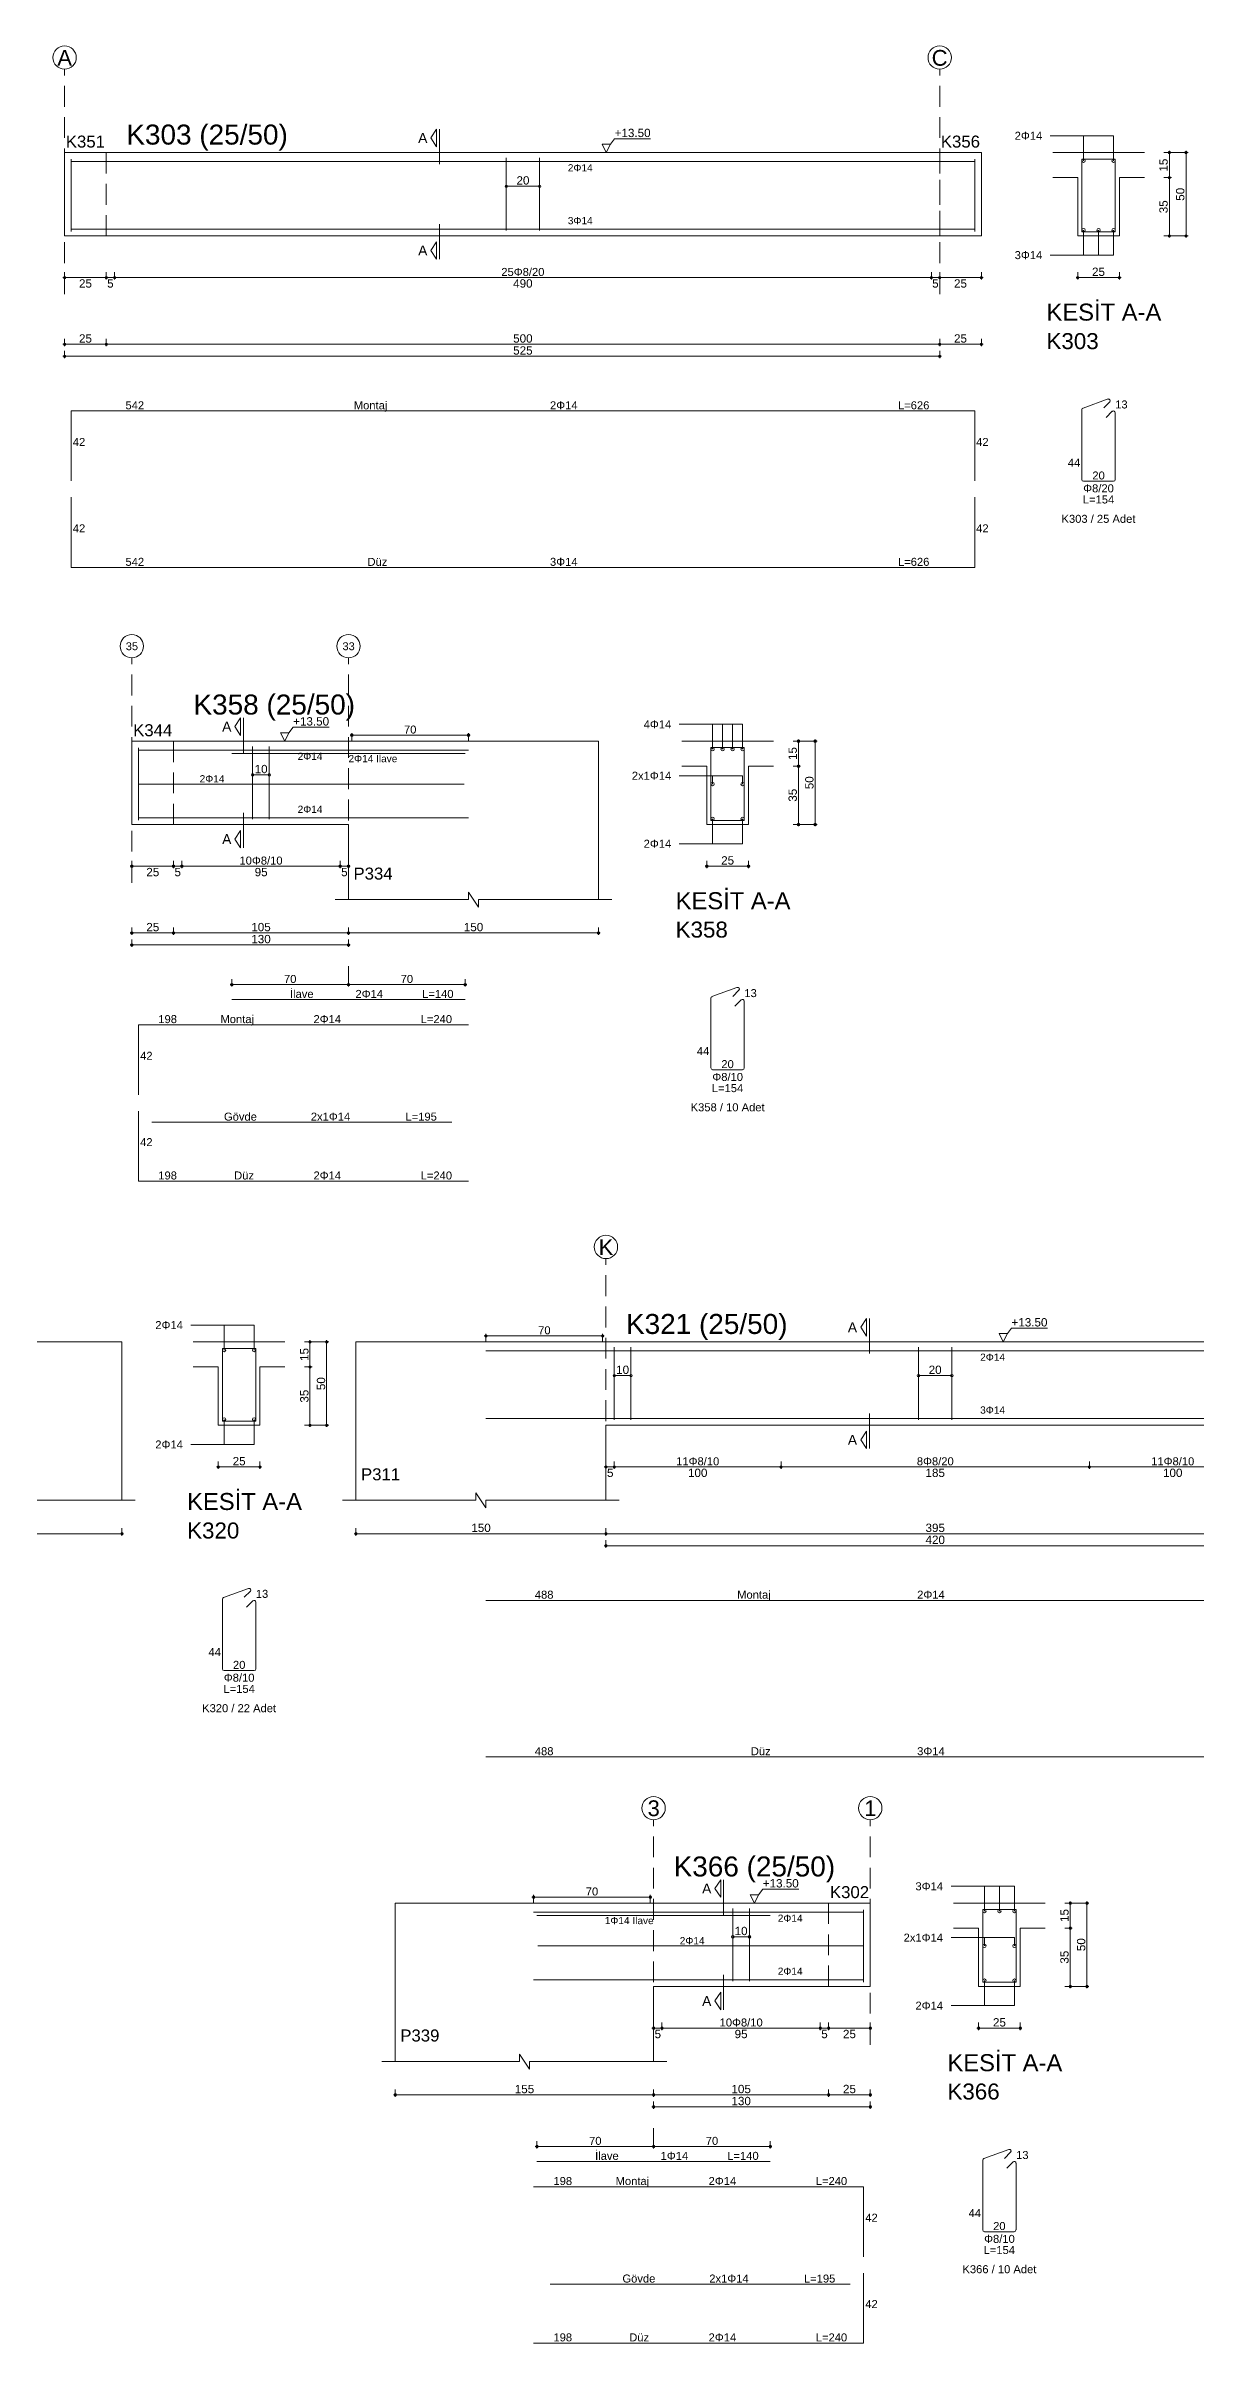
# Model space of a CAD drawing. Header units: millimetres. Extents: x 23801 to 80069, y 9628 to 14137.
# Drawn here: x 69839 to 70873, y 12024 to 14091 of the extents above; entities that cross this region are included whole.
import ezdxf

# ---------------------------------------------------------------- set-up
doc = ezdxf.new("R2010")
doc.units = ezdxf.units.MM
doc.linetypes.add('DASHDOT2', pattern=[12.7, 6.35, -3.175, 0, -3.175])
doc.linetypes.add('DASHED4', pattern=[18.75, 12.5, -6.25])
doc.layers.add('aks', color=251, linetype='DASHDOT2', lineweight=35)
for name, color, linetype in [('Donatı Topl. Uzun. Yazısı', 7, 'Continuous'), ('Donatı Uz. Yazısı', 7, 'Continuous'), ('Donatı Yazısı', 7, 'Continuous'), ('Donatı Çizgisi', 7, 'Continuous'), ('Kiriş', 7, 'Continuous'), ('Standart', 7, 'Continuous'), ('Ölçülendirme', 7, 'Continuous')]:
    doc.layers.add(name, color=color, linetype=linetype)
doc.styles.add('arial_1_18', font='arial.ttf', dxfattribs={"height": 0.2})

# ---------------------------------------------------------------- blocks, each defined once
blk = doc.blocks.new('IDE213Entity7528')
at = {"layer": 'aks', "color": 30, "linetype": 'DASHED4', "lineweight": 5}
for points in [[(1095.5, 2001.7), (1095.5, 2136.7)], [(1620.5, 2001.7), (1620.5, 2136.7)]]:
    blk.add_lwpolyline(points, dxfattribs=at)
at = {"layer": 'aks', "color": 1, "linetype": 'Continuous', "lineweight": 5}
for centre in [(1095.5, 2143.7), (1620.5, 2143.7)]:
    blk.add_circle(centre, 7, dxfattribs=at)
at = {"layer": 'Donatı Çizgisi', "color": 5, "linetype": 'Continuous', "lineweight": 5}
for points in [[(1099.5, 2039.3), (1099.5, 2082.7)], [(1099.5, 2081.3), (1641.5, 2081.3)], [(1360.5, 2039.9), (1360.5, 2083.5)], [(1380.5, 2039.9), (1380.5, 2083.5)], [(1641.5, 2039.3), (1641.5, 2082.7)], [(1705.8, 2039.2), (1705.8, 2082.8)], [(1705.8, 2082.8), (1725.8, 2082.8)], [(1725.8, 2039.2), (1725.8, 2082.8)], [(1099.5, 2040.7), (1641.5, 2040.7)], [(1705.8, 2039.2), (1725.8, 2039.2)], [(1099.5, 1889.7), (1099.5, 1931.7)], [(1099.5, 1931.7), (1641.5, 1931.7)], [(1641.5, 1889.7), (1641.5, 1931.7)], [(1705.8, 1890.6), (1705.8, 1932.5)], [(1706.5, 1933.4), (1721.5, 1938.9)], [(1718.9, 1933.6), (1722.5, 1937.2)], [(1720.3, 1927.7), (1724, 1931.5)], [(1725.8, 1890.6), (1725.8, 1930.7)], [(1706.8, 1889.6), (1724.8, 1889.6)], [(1099.5, 1837.9), (1099.5, 1879.9)], [(1641.5, 1837.9), (1641.5, 1879.9)], [(1099.5, 1837.9), (1641.5, 1837.9)]]:
    blk.add_lwpolyline(points, dxfattribs=at)
for centre in [(1706.8, 2081.8), (1724.8, 2081.8), (1706.8, 2040.2), (1715.8, 2040.2), (1724.8, 2040.2)]:
    blk.add_circle(centre, 1, dxfattribs=at)
for centre, start, end in [((1706.8, 1932.5), 110, 180), ((1721.8, 1937.9), 315, 110), ((1724.8, 1930.7), 0, 135), ((1706.8, 1890.6), 180, 270), ((1724.8, 1890.6), 270, 0)]:
    blk.add_arc(centre, 1.02, start, end, dxfattribs=at)
at = {"layer": 'Kiriş', "color": 1, "linetype": 'DASHED4', "lineweight": 5}
for points in [[(1095.5, 2036.7), (1095.5, 2086.7)], [(1120.5, 2036.7), (1120.5, 2086.7)], [(1620.5, 2036.7), (1620.5, 2086.7)], [(1645.5, 2036.7), (1645.5, 2086.7)]]:
    blk.add_lwpolyline(points, dxfattribs=at)
at = {"layer": 'Kiriş', "color": 1, "linetype": 'Continuous', "lineweight": 5}
for points in [[(1095.5, 2086.7), (1645.5, 2086.7)], [(1095.5, 2036.7), (1095.5, 2086.7)], [(1645.5, 2036.7), (1645.5, 2086.7)], [(1688.3, 2086.7), (1743.3, 2086.7)], [(1688.3, 2071.7), (1703.3, 2071.7)], [(1703.3, 2036.7), (1703.3, 2071.7)], [(1728.3, 2071.7), (1743.3, 2071.7)], [(1728.3, 2036.7), (1728.3, 2071.7)], [(1095.5, 2036.7), (1645.5, 2036.7)], [(1703.3, 2036.7), (1728.3, 2036.7)]]:
    blk.add_lwpolyline(points, dxfattribs=at)
at = {"layer": 'Ölçülendirme', "color": 1, "linetype": 'Continuous', "lineweight": 5}
for points in [[(1315.2, 2095.5), (1318.7, 2100.7)], [(1318.7, 2090.2), (1315.2, 2095.5)], [(1318.7, 2090.2), (1318.7, 2100.7)], [(1320.5, 2079.7), (1320.5, 2100.7)], [(1423, 2091.7), (1425.5, 2095)], [(1425.5, 2095), (1447, 2095)], [(1686.8, 2096.8), (1724.8, 2096.8)], [(1706.8, 2081.8), (1706.8, 2096.8)], [(1724.8, 2081.8), (1724.8, 2096.8)], [(1420.5, 2086.7), (1418, 2091.7)], [(1418, 2091.7), (1423, 2091.7)], [(1423, 2091.7), (1420.5, 2086.7)], [(1420.5, 2086.7), (1420.5, 2086.7)], [(1755, 2086.7), (1769.5, 2086.7)], [(1758.3, 2035.7), (1758.3, 2087.7)], [(1768.3, 2035.7), (1768.3, 2087.7)], [(1755, 2071.7), (1759.5, 2071.7)], [(1360.5, 2066.5), (1380.5, 2066.5)], [(1320.5, 2022.7), (1320.5, 2043.7)], [(1706.8, 2025.2), (1706.8, 2040.2)], [(1715.8, 2025.2), (1715.8, 2040.2)], [(1724.8, 2025.2), (1724.8, 2040.2)], [(1315.2, 2028), (1318.7, 2033.2)], [(1318.7, 2022.7), (1315.2, 2028)], [(1318.7, 2022.7), (1318.7, 2033.2)], [(1755, 2036.7), (1769.5, 2036.7)], [(1095.5, 2010.5), (1095.5, 2015)], [(1120.5, 2010.5), (1120.5, 2015)], [(1125.5, 2010.5), (1125.5, 2015)], [(1615.5, 2010.5), (1615.5, 2015)], [(1620.5, 2010.5), (1620.5, 2015)], [(1645.5, 2010.5), (1645.5, 2015)], [(1686.8, 2025.2), (1724.8, 2025.2)], [(1703.3, 2010.5), (1703.3, 2015)], [(1728.3, 2010.5), (1728.3, 2015)], [(1094.5, 2011.7), (1646.5, 2011.7)], [(1702.3, 2011.7), (1729.3, 2011.7)], [(1094.5, 1971.7), (1646.5, 1971.7)], [(1095.5, 1970.5), (1095.5, 1975)], [(1120.5, 1970.5), (1120.5, 1975)], [(1620.5, 1970.5), (1620.5, 1975)], [(1645.5, 1970.5), (1645.5, 1975)], [(1094.5, 1964.5), (1621.5, 1964.5)], [(1095.5, 1963.3), (1095.5, 1967.8)], [(1620.5, 1963.3), (1620.5, 1967.8)]]:
    blk.add_lwpolyline(points, dxfattribs=at)
for centre in [(1758.3, 2086.7), (1768.3, 2086.7), (1360.5, 2066.5), (1380.5, 2066.5), (1758.3, 2071.7), (1758.3, 2036.7), (1768.3, 2036.7), (1095.5, 2011.7), (1120.5, 2011.7), (1120.5, 2011.7), (1125.5, 2011.7), (1125.5, 2011.7), (1615.5, 2011.7), (1615.5, 2011.7), (1620.5, 2011.7), (1620.5, 2011.7), (1645.5, 2011.7), (1703.3, 2011.7), (1728.3, 2011.7), (1095.5, 1971.7), (1120.5, 1971.7), (1120.5, 1971.7), (1620.5, 1971.7), (1620.5, 1971.7), (1645.5, 1971.7), (1095.5, 1964.5), (1620.5, 1964.5)]:
    blk.add_circle(centre, 0.75, dxfattribs=at)
at = {"layer": 'aks', "color": 1, "linetype": 'Continuous', "lineweight": 5, "style": 'arial_1_18'}
for s, p in [('A', (1091.1, 2138.8)), ('C', (1615.7, 2138.8))]:
    blk.add_text(s, height=9.45, dxfattribs=at).set_placement(p)
at = {"layer": 'Donatı Topl. Uzun. Yazısı', "color": 1, "linetype": 'Continuous', "lineweight": 5, "style": 'arial_1_18'}
for s, p in [('L=626', (1595.5, 1932.7)), ('L=154', (1706.4, 1876.2)), ('L=626', (1595.5, 1838.8))]:
    blk.add_text(s, height=4.8, dxfattribs=at).set_placement(p)
at = {"layer": 'Donatı Uz. Yazısı', "color": 1, "linetype": 'Continuous', "lineweight": 5, "style": 'arial_1_18'}
for s, p in [('542', (1132, 1932.7)), ('13', (1725.8, 1933.2)), ('42', (1100.4, 1910.7)), ('42', (1642.4, 1910.7)), ('44', (1697.4, 1898.3)), ('20', (1712.1, 1890.6)), ('42', (1100.4, 1858.9)), ('42', (1642.4, 1858.9)), ('542', (1132, 1838.8))]:
    blk.add_text(s, height=4.8, dxfattribs=at).set_placement(p)
at = {"layer": 'Donatı Yazısı', "color": 5, "linetype": 'Continuous', "lineweight": 5, "style": 'arial_1_18'}
for s, p in [('2Φ14', (1665.5, 2094.4)), ('3Φ14', (1665.5, 2022.8)), ('2Φ14', (1386.7, 1932.7)), ('Φ8/20', (1706.6, 1882.9)), ('K303 / 25 Adet', (1693.6, 1864.6)), ('3Φ14', (1386.7, 1838.8))]:
    blk.add_text(s, height=4.8, dxfattribs=at).set_placement(p)
for s, p in [('2Φ14', (1397.4, 2075.4)), ('3Φ14', (1397.4, 2043.7))]:
    blk.add_text(s, height=4.32, rotation=360, dxfattribs=at).set_placement(p)
at = {"layer": 'Donatı Yazısı', "color": 1, "linetype": 'Continuous', "lineweight": 5, "style": 'arial_1_18'}
for s, p in [('Montaj', (1269, 1932.7)), ('Düz', (1277.2, 1838.8))]:
    blk.add_text(s, height=4.8, dxfattribs=at).set_placement(p)
at = {"layer": 'Kiriş', "color": 1, "linetype": 'Continuous', "lineweight": 5, "style": 'arial_1_18'}
for s, height, p in [('K351', 7.2, (1096.2, 2089.7)), ('K303 (25/50)', 12, (1132.5, 2091.5)), ('K356', 7.2, (1621.2, 2089.7)), ('KESİT A-A', 10.2, (1684.6, 1985.9)), ('K303', 9.6, (1684.6, 1968.8))]:
    blk.add_text(s, height=height, dxfattribs=at).set_placement(p)
at = {"layer": 'Ölçülendirme', "color": 1, "linetype": 'Continuous', "lineweight": 5, "style": 'arial_1_18'}
for s, height, p in [('A', 5.95, (1307.6, 2092.5)), ('+13.50', 5, (1425.5, 2096)), ('A', 5.95, (1307.6, 2025)), ('25', 5, (1711.9, 2012.7)), ('25', 5, (1104.1, 2005.7)), ('5', 5, (1121, 2005.7)), ('490', 5, (1364.6, 2005.7)), ('5', 5, (1616, 2005.7)), ('25', 5, (1629.1, 2005.7)), ('25', 5, (1104.1, 1972.7)), ('500', 5, (1364.6, 1972.7)), ('525', 5, (1364.6, 1965.5)), ('25', 5, (1629.1, 1972.7))]:
    blk.add_text(s, height=height, dxfattribs=at).set_placement(p)
for s, rotation, p in [('15', 90, (1757.3, 2075.3)), ('20', 360, (1366.6, 2067.5)), ('35', 90, (1757.3, 2050.3)), ('50', 90, (1767.3, 2057.8))]:
    blk.add_text(s, height=5, rotation=rotation, dxfattribs=at).set_placement(p)
at = {"layer": 'Ölçülendirme', "color": 5, "linetype": 'Continuous', "lineweight": 5, "style": 'arial_1_18'}
blk.add_text('25Φ8/20', height=4.8, dxfattribs=at).set_placement((1357.5, 2012.7))
blk = doc.blocks.new('IDE213Entity7536')
at = {"layer": 'aks', "color": 30, "linetype": 'DASHED4', "lineweight": 5}
blk.add_lwpolyline([(8556.1, 2001.7), (8556.1, 2136.7)], dxfattribs=at)
at = {"layer": 'aks', "color": 1, "linetype": 'Continuous', "lineweight": 5}
blk.add_circle((8556.1, 2143.7), 7, dxfattribs=at)
at = {"layer": 'Donatı Çizgisi', "color": 5, "linetype": 'Continuous', "lineweight": 5}
for points in [[(8560.1, 2039.3), (8560.1, 2082.7)], [(8560.1, 2081.3), (8878.1, 2081.3)], [(8688.6, 2039.9), (8688.6, 2083.5)], [(8698.6, 2039.9), (8698.6, 2083.5)], [(9016.4, 2039.2), (9016.4, 2082.8)], [(9016.4, 2082.8), (9036.4, 2082.8)], [(9036.4, 2039.2), (9036.4, 2082.8)], [(8560.1, 2040.7), (8878.1, 2040.7)], [(9016.4, 2039.2), (9036.4, 2039.2)], [(8560.1, 1889.7), (8560.1, 1931.7)], [(8560.1, 1931.7), (8878.1, 1931.7)], [(9016.4, 1890.6), (9016.4, 1932.5)], [(9017.1, 1933.4), (9032.1, 1938.9)], [(9029.5, 1933.6), (9033.2, 1937.2)], [(9030.9, 1927.7), (9034.7, 1931.5)], [(9036.4, 1890.6), (9036.4, 1930.7)], [(9017.4, 1889.6), (9035.4, 1889.6)], [(8560.1, 1837.9), (8560.1, 1879.9)], [(8560.1, 1837.9), (8878.1, 1837.9)]]:
    blk.add_lwpolyline(points, dxfattribs=at)
for centre in [(9017.4, 2081.8), (9035.4, 2081.8), (9017.4, 2040.2), (9035.4, 2040.2)]:
    blk.add_circle(centre, 1, dxfattribs=at)
for centre, start, end in [((9017.4, 1932.5), 110, 180), ((9032.4, 1937.9), 315, 110), ((9035.4, 1930.7), 0, 135), ((9017.4, 1890.6), 180, 270), ((9035.4, 1890.6), 270, 0)]:
    blk.add_arc(centre, 1.02, start, end, dxfattribs=at)
at = {"layer": 'Kiriş', "color": 1, "linetype": 'Continuous', "lineweight": 5}
for points in [[(8556.1, 1991.7), (8556.1, 2086.7)], [(8556.1, 2086.7), (8956.1, 2086.7)], [(8956.1, 1991.7), (8956.1, 2086.7)], [(8998.9, 2086.7), (9053.9, 2086.7)], [(8998.9, 2071.7), (9013.9, 2071.7)], [(9013.9, 2036.7), (9013.9, 2071.7)], [(9038.9, 2071.7), (9053.9, 2071.7)], [(9038.9, 2036.7), (9038.9, 2071.7)], [(8581.1, 2036.7), (8806.1, 2036.7)], [(8581.1, 1991.7), (8581.1, 2036.7)], [(8806.1, 1991.7), (8806.1, 2036.7)], [(9013.9, 2036.7), (9038.9, 2036.7)], [(8548.1, 1991.7), (8565.6, 1991.7)], [(8571.6, 1987.2), (8565.6, 1996.2)], [(8565.6, 1991.7), (8565.6, 1996.2)], [(8571.6, 1991.7), (8589.1, 1991.7)], [(8571.6, 1987.2), (8571.6, 1991.7)], [(8798.1, 1991.7), (8878.1, 1991.7)], [(8884.1, 1987.2), (8878.1, 1996.2)], [(8878.1, 1991.7), (8878.1, 1996.2)], [(8884.1, 1991.7), (8964.1, 1991.7)], [(8884.1, 1987.2), (8884.1, 1991.7)]]:
    blk.add_lwpolyline(points, dxfattribs=at)
at = {"layer": 'Ölçülendirme', "color": 1, "linetype": 'Continuous', "lineweight": 5}
for points in [[(8665.8, 2095.5), (8669.3, 2100.7)], [(8669.3, 2090.2), (8665.8, 2095.5)], [(8669.3, 2090.2), (8669.3, 2100.7)], [(8671.1, 2079.7), (8671.1, 2100.7)], [(8719.8, 2091.7), (8722.3, 2095)], [(8722.3, 2095), (8743.9, 2095)], [(8997.4, 2096.8), (9035.4, 2096.8)], [(9017.4, 2081.8), (9017.4, 2096.8)], [(9035.4, 2081.8), (9035.4, 2096.8)], [(8717.3, 2086.7), (8714.8, 2091.7)], [(8714.8, 2091.7), (8719.8, 2091.7)], [(8719.8, 2091.7), (8717.3, 2086.7)], [(8717.3, 2086.7), (8717.3, 2086.7)], [(8807.1, 2090.3), (8879.1, 2090.3)], [(8808.1, 2087.1), (8808.1, 2091.6)], [(8878.1, 2087.1), (8878.1, 2091.6)], [(9065.7, 2086.7), (9080.2, 2086.7)], [(9068.9, 2035.7), (9068.9, 2087.7)], [(9078.9, 2035.7), (9078.9, 2087.7)], [(9065.7, 2071.7), (9070.2, 2071.7)], [(8688.6, 2066.5), (8698.6, 2066.5)], [(8671.1, 2022.7), (8671.1, 2043.7)], [(9017.4, 2025.2), (9017.4, 2040.2)], [(9035.4, 2025.2), (9035.4, 2040.2)], [(8665.8, 2028), (8669.3, 2033.2)], [(8669.3, 2022.7), (8665.8, 2028)], [(8669.3, 2022.7), (8669.3, 2033.2)], [(9065.7, 2036.7), (9080.2, 2036.7)], [(8581.1, 2010.5), (8581.1, 2015)], [(8586.1, 2010.5), (8586.1, 2015)], [(8801.1, 2010.5), (8801.1, 2015)], [(8806.1, 2010.5), (8806.1, 2015)], [(8997.4, 2025.2), (9035.4, 2025.2)], [(9013.9, 2010.5), (9013.9, 2015)], [(9038.9, 2010.5), (9038.9, 2015)], [(8580.1, 2011.7), (8807.1, 2011.7)], [(9012.9, 2011.7), (9039.9, 2011.7)], [(8555.1, 1971.7), (8957.1, 1971.7)], [(8556.1, 1970.5), (8556.1, 1975)], [(8581.1, 1970.5), (8581.1, 1975)], [(8806.1, 1970.5), (8806.1, 1975)], [(8956.1, 1970.5), (8956.1, 1975)], [(8555.1, 1964.5), (8807.1, 1964.5)], [(8556.1, 1963.3), (8556.1, 1967.8)], [(8806.1, 1963.3), (8806.1, 1967.8)]]:
    blk.add_lwpolyline(points, dxfattribs=at)
for centre in [(8808.1, 2090.3), (8878.1, 2090.3), (9068.9, 2086.7), (9078.9, 2086.7), (8688.6, 2066.5), (8698.6, 2066.5), (9068.9, 2071.7), (9068.9, 2036.7), (9078.9, 2036.7), (8581.1, 2011.7), (8586.1, 2011.7), (8586.1, 2011.7), (8801.1, 2011.7), (8801.1, 2011.7), (8806.1, 2011.7), (9013.9, 2011.7), (9038.9, 2011.7), (8556.1, 1971.7), (8581.1, 1971.7), (8581.1, 1971.7), (8806.1, 1971.7), (8806.1, 1971.7), (8956.1, 1971.7), (8556.1, 1964.5), (8806.1, 1964.5)]:
    blk.add_circle(centre, 0.75, dxfattribs=at)
at = {"layer": 'aks', "color": 1, "linetype": 'Continuous', "lineweight": 5, "style": 'arial_1_18'}
blk.add_text('J', height=9.45, dxfattribs=at).set_placement((8552.8, 2138.8))
at = {"layer": 'Donatı Topl. Uzun. Yazısı', "color": 1, "linetype": 'Continuous', "lineweight": 5, "style": 'arial_1_18'}
for s, p in [('L=360', (8843.3, 1932.7)), ('L=154', (9017, 1876.2)), ('L=360', (8843.3, 1838.8))]:
    blk.add_text(s, height=4.8, dxfattribs=at).set_placement(p)
at = {"layer": 'Donatı Uz. Yazısı', "color": 1, "linetype": 'Continuous', "lineweight": 5, "style": 'arial_1_18'}
for s, p in [('318', (8579.2, 1932.7)), ('13', (9036.4, 1933.2)), ('42', (8561, 1910.7)), ('44', (9008, 1898.3)), ('20', (9022.7, 1890.6)), ('42', (8561, 1858.9)), ('318', (8579.2, 1838.8))]:
    blk.add_text(s, height=4.8, dxfattribs=at).set_placement(p)
at = {"layer": 'Donatı Yazısı', "color": 5, "linetype": 'Continuous', "lineweight": 5, "style": 'arial_1_18'}
for s, p in [('2Φ14', (8976.1, 2094.4)), ('2Φ14', (8976.1, 2022.8)), ('2Φ14', (8728.6, 1932.7)), ('Φ8/10', (9017.2, 1882.9)), ('K320 / 22 Adet', (9004.2, 1864.6)), ('2Φ14', (8728.6, 1838.8))]:
    blk.add_text(s, height=4.8, dxfattribs=at).set_placement(p)
for p in [(8715.5, 2075.4), (8715.5, 2043.7)]:
    blk.add_text('2Φ14', height=4.32, rotation=360, dxfattribs=at).set_placement(p)
at = {"layer": 'Donatı Yazısı', "color": 1, "linetype": 'Continuous', "lineweight": 5, "style": 'arial_1_18'}
for s, p in [('Montaj', (8651.3, 1932.7)), ('Düz', (8659.5, 1838.8))]:
    blk.add_text(s, height=4.8, dxfattribs=at).set_placement(p)
at = {"layer": 'Kiriş', "color": 1, "linetype": 'Continuous', "lineweight": 5, "style": 'arial_1_18'}
for s, height, p in [('K320 (25/50)', 12, (8593.1, 2091.5)), ('P346', 7.2, (8559.1, 2003.7)), ('P311', 7.2, (8809.1, 2003.7)), ('KESİT A-A', 10.2, (8995.2, 1985.9)), ('K320', 9.6, (8995.2, 1968.8))]:
    blk.add_text(s, height=height, dxfattribs=at).set_placement(p)
at = {"layer": 'Ölçülendirme', "color": 1, "linetype": 'Continuous', "lineweight": 5, "style": 'arial_1_18'}
for s, height, p in [('A', 5.95, (8658.2, 2092.5)), ('+13.50', 5, (8722.3, 2096)), ('70', 4.8, (8839.4, 2091.3)), ('A', 5.95, (8658.2, 2025)), ('25', 5, (9022.5, 2012.7)), ('5', 5, (8581.6, 2005.7)), ('215', 5, (8687.8, 2005.7)), ('5', 5, (8801.6, 2005.7)), ('25', 5, (8564.7, 1972.7)), ('225', 5, (8687.8, 1972.7)), ('250', 5, (8687.8, 1965.5)), ('150', 5, (8875.3, 1972.7))]:
    blk.add_text(s, height=height, dxfattribs=at).set_placement(p)
for s, rotation, p in [('15', 90, (9068, 2075.3)), ('10', 360, (8689.7, 2067.5)), ('35', 90, (9068, 2050.3)), ('50', 90, (9078, 2057.8))]:
    blk.add_text(s, height=5, rotation=rotation, dxfattribs=at).set_placement(p)
at = {"layer": 'Ölçülendirme', "color": 5, "linetype": 'Continuous', "lineweight": 5, "style": 'arial_1_18'}
blk.add_text('22Φ8/10', height=4.8, dxfattribs=at).set_placement((8680.7, 2012.7))
blk = doc.blocks.new('IDE213Entity7537')
at = {"layer": 'aks', "color": 30, "linetype": 'DASHED4', "lineweight": 5}
blk.add_lwpolyline([(9246.5, 2001.7), (9246.5, 2136.7)], dxfattribs=at)
at = {"layer": 'aks', "color": 1, "linetype": 'Continuous', "lineweight": 5}
blk.add_circle((9246.5, 2143.7), 7, dxfattribs=at)
at = {"layer": 'Donatı Çizgisi', "color": 5, "linetype": 'Continuous', "lineweight": 5}
for points in [[(9174.5, 2081.3), (9662.5, 2081.3)], [(9251.5, 2039.9), (9251.5, 2083.5)], [(9261.5, 2039.9), (9261.5, 2083.5)], [(9434, 2039.9), (9434, 2083.5)], [(9454, 2039.9), (9454, 2083.5)], [(9174.5, 2040.7), (9662.5, 2040.7)], [(9174.5, 1931.7), (9662.5, 1931.7)], [(9174.5, 1837.9), (9662.5, 1837.9)]]:
    blk.add_lwpolyline(points, dxfattribs=at)
at = {"layer": 'Kiriş', "color": 1, "linetype": 'Continuous', "lineweight": 5}
for points in [[(9096.5, 2086.7), (9666.5, 2086.7)], [(9096.5, 1991.7), (9096.5, 2086.7)], [(9246.5, 2036.7), (9641.5, 2036.7)], [(9246.5, 1991.7), (9246.5, 2036.7)], [(9088.5, 1991.7), (9168.5, 1991.7)], [(9174.5, 1987.2), (9168.5, 1996.2)], [(9168.5, 1991.7), (9168.5, 1996.2)], [(9174.5, 1991.7), (9254.5, 1991.7)], [(9174.5, 1987.2), (9174.5, 1991.7)]]:
    blk.add_lwpolyline(points, dxfattribs=at)
at = {"layer": 'Ölçülendirme', "color": 1, "linetype": 'Continuous', "lineweight": 5}
for points in [[(9399.3, 2095.5), (9402.8, 2100.7)], [(9402.8, 2090.2), (9399.3, 2095.5)], [(9402.8, 2090.2), (9402.8, 2100.7)], [(9404.5, 2079.7), (9404.5, 2100.7)], [(9487.3, 2091.7), (9489.8, 2095)], [(9489.8, 2095), (9511.3, 2095)], [(9173.5, 2090.3), (9245.5, 2090.3)], [(9174.5, 2087.1), (9174.5, 2091.6)], [(9244.5, 2087.1), (9244.5, 2091.6)], [(9484.8, 2086.7), (9482.3, 2091.7)], [(9482.3, 2091.7), (9487.3, 2091.7)], [(9487.3, 2091.7), (9484.8, 2086.7)], [(9484.8, 2086.7), (9484.8, 2086.7)], [(9251.5, 2066.5), (9261.5, 2066.5)], [(9434, 2066.5), (9454, 2066.5)], [(9404.5, 2022.7), (9404.5, 2043.7)], [(9399.3, 2028), (9402.8, 2033.2)], [(9402.8, 2022.7), (9399.3, 2028)], [(9402.8, 2022.7), (9402.8, 2033.2)], [(9246.5, 2010.5), (9246.5, 2015)], [(9251.5, 2010.5), (9251.5, 2015)], [(9351.5, 2010.5), (9351.5, 2015)], [(9536.5, 2010.5), (9536.5, 2015)], [(9245.5, 2011.7), (9642.5, 2011.7)], [(9095.5, 1971.7), (9667.5, 1971.7)], [(9096.5, 1970.5), (9096.5, 1975)], [(9246.5, 1970.5), (9246.5, 1975)], [(9245.5, 1964.5), (9667.5, 1964.5)], [(9246.5, 1963.3), (9246.5, 1967.8)]]:
    blk.add_lwpolyline(points, dxfattribs=at)
for centre in [(9174.5, 2090.3), (9244.5, 2090.3), (9251.5, 2066.5), (9261.5, 2066.5), (9434, 2066.5), (9454, 2066.5), (9246.5, 2011.7), (9251.5, 2011.7), (9251.5, 2011.7), (9351.5, 2011.7), (9351.5, 2011.7), (9536.5, 2011.7), (9536.5, 2011.7), (9096.5, 1971.7), (9246.5, 1971.7), (9246.5, 1971.7), (9246.5, 1964.5)]:
    blk.add_circle(centre, 0.75, dxfattribs=at)
at = {"layer": 'aks', "color": 1, "linetype": 'Continuous', "lineweight": 5, "style": 'arial_1_18'}
blk.add_text('K', height=9.45, dxfattribs=at).set_placement((9242.1, 2138.8))
at = {"layer": 'Donatı Uz. Yazısı', "color": 1, "linetype": 'Continuous', "lineweight": 5, "style": 'arial_1_18'}
for p in [(9203.8, 1932.7), (9203.8, 1838.8)]:
    blk.add_text('488', height=4.8, dxfattribs=at).set_placement(p)
at = {"layer": 'Donatı Yazısı', "color": 5, "linetype": 'Continuous', "lineweight": 5, "style": 'arial_1_18'}
for s, p in [('2Φ14', (9471, 2075.4)), ('3Φ14', (9471, 2043.7))]:
    blk.add_text(s, height=4.32, rotation=360, dxfattribs=at).set_placement(p)
at = {"layer": 'Donatı Yazısı', "color": 1, "linetype": 'Continuous', "lineweight": 5, "style": 'arial_1_18'}
for s, p in [('Montaj', (9325.2, 1932.7)), ('Düz', (9333.4, 1838.8))]:
    blk.add_text(s, height=4.8, dxfattribs=at).set_placement(p)
at = {"layer": 'Donatı Yazısı', "color": 5, "linetype": 'Continuous', "lineweight": 5, "style": 'arial_1_18'}
for s, p in [('2Φ14', (9433.2, 1932.7)), ('3Φ14', (9433.2, 1838.8))]:
    blk.add_text(s, height=4.8, dxfattribs=at).set_placement(p)
at = {"layer": 'Kiriş', "color": 1, "linetype": 'Continuous', "lineweight": 5, "style": 'arial_1_18'}
for s, height, p in [('K321 (25/50)', 12, (9258.5, 2091.5)), ('P311', 7.2, (9099.5, 2003.7))]:
    blk.add_text(s, height=height, dxfattribs=at).set_placement(p)
at = {"layer": 'Ölçülendirme', "color": 1, "linetype": 'Continuous', "lineweight": 5, "style": 'arial_1_18'}
for s, height, p in [('70', 4.8, (9205.8, 2091.3)), ('A', 5.95, (9391.6, 2092.5)), ('+13.50', 5, (9489.8, 2096)), ('A', 5.95, (9391.6, 2025)), ('5', 5, (9247.1, 2005.7)), ('100', 5, (9295.7, 2005.7)), ('185', 5, (9438.2, 2005.7)), ('100', 5, (9580.7, 2005.7)), ('150', 5, (9165.7, 1972.7)), ('420', 5, (9438.2, 1965.5)), ('395', 5, (9438.2, 1972.7))]:
    blk.add_text(s, height=height, dxfattribs=at).set_placement(p)
for s, p in [('10', (9252.6, 2067.5)), ('20', (9440.1, 2067.5))]:
    blk.add_text(s, height=5, rotation=360, dxfattribs=at).set_placement(p)
at = {"layer": 'Ölçülendirme', "color": 5, "linetype": 'Continuous', "lineweight": 5, "style": 'arial_1_18'}
for s, p in [('11Φ8/10', (9288.6, 2012.7)), ('8Φ8/20', (9433, 2012.7)), ('11Φ8/10', (9573.6, 2012.7))]:
    blk.add_text(s, height=4.8, dxfattribs=at).set_placement(p)
blk = doc.blocks.new('IDE213Entity7561')
at = {"layer": 'aks', "color": 30, "linetype": 'DASHED4', "lineweight": 5}
for points in [[(1135.8, 1648.6), (1135.8, 1783.6)], [(1265.8, 1648.6), (1265.8, 1783.6)], [(1265.8, 1587.6), (1265.8, 1598.6)]]:
    blk.add_lwpolyline(points, dxfattribs=at)
at = {"layer": 'aks', "color": 1, "linetype": 'Continuous', "lineweight": 5}
for centre in [(1135.8, 1790.6), (1265.8, 1790.6)]:
    blk.add_circle(centre, 7, dxfattribs=at)
at = {"layer": 'Donatı Çizgisi', "color": 5, "linetype": 'Continuous', "lineweight": 5}
for points in [[(1139.8, 1686.2), (1139.8, 1729.6)], [(1139.8, 1728.2), (1337.8, 1728.2)], [(1195.8, 1726.2), (1335.8, 1726.2)], [(1208.3, 1686.8), (1208.3, 1730.4)], [(1218.3, 1686.8), (1218.3, 1730.4)], [(1483.3, 1686.1), (1483.3, 1729.8)], [(1483.3, 1729.8), (1503.3, 1729.8)], [(1503.3, 1686.1), (1503.3, 1729.8)], [(1140.3, 1707.9), (1335.3, 1707.9)], [(1139.8, 1687.6), (1337.8, 1687.6)], [(1483.3, 1686.1), (1503.3, 1686.1)], [(1483.9, 1580.4), (1498.9, 1585.9)], [(1195.8, 1578.6), (1335.8, 1578.6)], [(1483.3, 1537.6), (1483.3, 1579.4)], [(1496.4, 1580.5), (1500, 1584.2)], [(1497.7, 1574.6), (1501.5, 1578.4)], [(1503.3, 1537.6), (1503.3, 1577.7)], [(1139.8, 1521.5), (1139.8, 1563.5)], [(1139.8, 1563.5), (1337.8, 1563.5)], [(1484.3, 1536.5), (1502.2, 1536.5)], [(1139.8, 1469.7), (1139.8, 1511.7)], [(1147.8, 1505), (1327.8, 1505)], [(1139.8, 1469.7), (1337.8, 1469.7)]]:
    blk.add_lwpolyline(points, dxfattribs=at)
for centre in [(1484.3, 1728.8), (1490.3, 1728.8), (1496.3, 1728.8), (1502.3, 1728.8), (1484.3, 1707.9), (1502.3, 1707.9), (1484.3, 1687.1), (1502.3, 1687.1)]:
    blk.add_circle(centre, 1, dxfattribs=at)
for centre, start, end in [((1499.3, 1584.9), 315, 110), ((1484.3, 1579.4), 110, 180), ((1502.2, 1577.7), 0, 135), ((1484.3, 1537.6), 180, 270), ((1502.2, 1537.6), 270, 0)]:
    blk.add_arc(centre, 1.02, start, end, dxfattribs=at)
at = {"layer": 'Kiriş', "color": 1, "linetype": 'Continuous', "lineweight": 5}
for points in [[(1135.8, 1683.6), (1135.8, 1733.6)], [(1135.8, 1733.6), (1415.8, 1733.6)], [(1415.8, 1638.6), (1415.8, 1733.6)], [(1465.8, 1733.6), (1520.8, 1733.6)], [(1465.8, 1718.6), (1480.8, 1718.6)], [(1480.8, 1683.6), (1480.8, 1718.6)], [(1505.8, 1718.6), (1520.8, 1718.6)], [(1505.8, 1683.6), (1505.8, 1718.6)], [(1135.8, 1683.6), (1265.8, 1683.6)], [(1265.8, 1638.6), (1265.8, 1683.6)], [(1480.8, 1683.6), (1505.8, 1683.6)], [(1343.8, 1634.1), (1337.8, 1643.1)], [(1337.8, 1638.6), (1337.8, 1643.1)], [(1257.8, 1638.6), (1337.8, 1638.6)], [(1343.8, 1638.6), (1423.8, 1638.6)], [(1343.8, 1634.1), (1343.8, 1638.6)]]:
    blk.add_lwpolyline(points, dxfattribs=at)
at = {"layer": 'Kiriş', "color": 1, "linetype": 'DASHED4', "lineweight": 5}
for points in [[(1135.8, 1683.6), (1135.8, 1733.6)], [(1160.8, 1683.6), (1160.8, 1733.6)]]:
    blk.add_lwpolyline(points, dxfattribs=at)
at = {"layer": 'Ölçülendirme', "color": 1, "linetype": 'Continuous', "lineweight": 5}
for points in [[(1197.6, 1742.4), (1201.1, 1747.6)], [(1201.1, 1737.1), (1197.6, 1742.4)], [(1201.1, 1737.1), (1201.1, 1747.6)], [(1202.8, 1726.6), (1202.8, 1747.6)], [(1227.6, 1733.6), (1225.1, 1738.6)], [(1225.1, 1738.6), (1230.1, 1738.6)], [(1230.1, 1738.6), (1227.6, 1733.6)], [(1230.1, 1738.6), (1232.6, 1742)], [(1232.6, 1742), (1254.2, 1742)], [(1266.8, 1737.2), (1338.8, 1737.2)], [(1267.8, 1734), (1267.8, 1738.5)], [(1337.8, 1734), (1337.8, 1738.5)], [(1464.3, 1743.8), (1502.3, 1743.8)], [(1484.3, 1728.8), (1484.3, 1743.8)], [(1490.3, 1728.8), (1490.3, 1743.8)], [(1496.3, 1728.8), (1496.3, 1743.8)], [(1502.3, 1728.8), (1502.3, 1743.8)], [(1227.6, 1733.6), (1227.6, 1733.6)], [(1532.5, 1733.6), (1547, 1733.6)], [(1535.8, 1682.6), (1535.8, 1734.6)], [(1545.8, 1682.6), (1545.8, 1734.6)], [(1208.3, 1713.4), (1218.3, 1713.4)], [(1464.3, 1712.9), (1502.3, 1712.9)], [(1484.3, 1707.9), (1484.3, 1712.9)], [(1502.3, 1707.9), (1502.3, 1712.9)], [(1532.5, 1718.6), (1537, 1718.6)], [(1202.8, 1669.6), (1202.8, 1690.6)], [(1484.3, 1672.1), (1484.3, 1687.1)], [(1502.3, 1672.1), (1502.3, 1687.1)], [(1532.5, 1683.6), (1547, 1683.6)], [(1197.6, 1674.9), (1201.1, 1680.1)], [(1201.1, 1669.6), (1197.6, 1674.9)], [(1201.1, 1669.6), (1201.1, 1680.1)], [(1464.3, 1672.1), (1502.3, 1672.1)], [(1134.8, 1658.6), (1266.8, 1658.6)], [(1135.8, 1657.4), (1135.8, 1661.9)], [(1160.8, 1657.4), (1160.8, 1661.9)], [(1165.8, 1657.4), (1165.8, 1661.9)], [(1260.8, 1657.4), (1260.8, 1661.9)], [(1265.8, 1657.4), (1265.8, 1661.9)], [(1479.8, 1658.6), (1506.8, 1658.6)], [(1480.8, 1657.4), (1480.8, 1661.9)], [(1505.8, 1657.4), (1505.8, 1661.9)], [(1134.8, 1618.6), (1416.8, 1618.6)], [(1135.8, 1617.4), (1135.8, 1621.9)], [(1135.8, 1610.2), (1135.8, 1614.7)], [(1160.8, 1617.4), (1160.8, 1621.9)], [(1265.8, 1617.4), (1265.8, 1621.9)], [(1265.8, 1610.2), (1265.8, 1614.7)], [(1415.8, 1617.4), (1415.8, 1621.9)], [(1134.8, 1611.4), (1266.8, 1611.4)], [(1194.8, 1587.6), (1266.8, 1587.6)], [(1195.8, 1586.4), (1195.8, 1590.9)], [(1264.8, 1587.6), (1336.8, 1587.6)], [(1265.8, 1586.4), (1265.8, 1590.9)], [(1265.8, 1586.4), (1265.8, 1590.9)], [(1335.8, 1586.4), (1335.8, 1590.9)]]:
    blk.add_lwpolyline(points, dxfattribs=at)
for centre in [(1267.8, 1737.2), (1337.8, 1737.2), (1535.8, 1733.6), (1545.8, 1733.6), (1208.3, 1713.4), (1218.3, 1713.4), (1535.8, 1718.6), (1535.8, 1683.6), (1545.8, 1683.6), (1135.8, 1658.6), (1160.8, 1658.6), (1160.8, 1658.6), (1165.8, 1658.6), (1165.8, 1658.6), (1260.8, 1658.6), (1260.8, 1658.6), (1265.8, 1658.6), (1480.8, 1658.6), (1505.8, 1658.6), (1135.8, 1618.6), (1160.8, 1618.6), (1160.8, 1618.6), (1265.8, 1618.6), (1265.8, 1618.6), (1415.8, 1618.6), (1135.8, 1611.4), (1265.8, 1611.4), (1195.8, 1587.6), (1265.8, 1587.6), (1265.8, 1587.6), (1335.8, 1587.6)]:
    blk.add_circle(centre, 0.75, dxfattribs=at)
at = {"layer": 'aks', "color": 1, "linetype": 'Continuous', "lineweight": 5, "style": 'arial_1_18'}
for s, p in [('35', (1132.2, 1788.2)), ('33', (1262.2, 1788.2))]:
    blk.add_text(s, height=4.73, dxfattribs=at).set_placement(p)
at = {"layer": 'Donatı Topl. Uzun. Yazısı', "color": 1, "linetype": 'Continuous', "lineweight": 5, "style": 'arial_1_18'}
for s, p in [('L=140', (1310, 1579.6)), ('L=240', (1309.1, 1564.5)), ('L=154', (1483.8, 1523.1)), ('L=195', (1300, 1506)), ('L=240', (1309.1, 1470.7))]:
    blk.add_text(s, height=4.8, dxfattribs=at).set_placement(p)
at = {"layer": 'Donatı Uz. Yazısı', "color": 1, "linetype": 'Continuous', "lineweight": 5, "style": 'arial_1_18'}
for s, p in [('13', (1503.3, 1580.1)), ('198', (1151.7, 1564.5)), ('42', (1140.8, 1542.5)), ('44', (1474.8, 1545.3)), ('20', (1489.5, 1537.5)), ('42', (1140.8, 1490.7)), ('198', (1151.7, 1470.7))]:
    blk.add_text(s, height=4.8, dxfattribs=at).set_placement(p)
at = {"layer": 'Donatı Yazısı', "color": 5, "linetype": 'Continuous', "lineweight": 5, "style": 'arial_1_18'}
for s, height, p in [('4Φ14', 4.8, (1442.9, 1741.3)), ('2Φ14 İlave', 4.32, (1265.8, 1721)), ('2x1Φ14', 4.8, (1435.8, 1710.5)), ('2Φ14', 4.8, (1442.9, 1669.7)), ('2Φ14', 4.8, (1270, 1579.6)), ('2Φ14', 4.8, (1244.8, 1564.5)), ('Φ8/10', 4.8, (1484.1, 1529.8)), ('K358 / 10 Adet', 4.8, (1471.1, 1511.6)), ('2x1Φ14', 4.8, (1243.2, 1506)), ('2Φ14', 4.8, (1244.8, 1470.7))]:
    blk.add_text(s, height=height, dxfattribs=at).set_placement(p)
for p in [(1235.3, 1722.4), (1176.5, 1708.9), (1235.3, 1690.6)]:
    blk.add_text('2Φ14', height=4.32, rotation=360, dxfattribs=at).set_placement(p)
at = {"layer": 'Donatı Yazısı', "color": 1, "linetype": 'Continuous', "lineweight": 5, "style": 'arial_1_18'}
for s, p in [('İlave', (1230.7, 1579.6)), ('Montaj', (1189, 1564.5)), ('Gövde', (1191.1, 1506)), ('Düz', (1197.2, 1470.7))]:
    blk.add_text(s, height=4.8, dxfattribs=at).set_placement(p)
at = {"layer": 'Kiriş', "color": 1, "linetype": 'Continuous', "lineweight": 5, "style": 'arial_1_18'}
for s, height, p in [('K358 (25/50)', 12, (1172.8, 1749.6)), ('K344', 7.2, (1136.6, 1736.6)), ('P334', 7.2, (1268.8, 1650.6)), ('KESİT A-A', 10.2, (1462.1, 1632.8)), ('K358', 9.6, (1462.1, 1615.8))]:
    blk.add_text(s, height=height, dxfattribs=at).set_placement(p)
at = {"layer": 'Ölçülendirme', "color": 1, "linetype": 'Continuous', "lineweight": 5, "style": 'arial_1_18'}
for s, height, p in [('A', 5.95, (1190, 1739.4)), ('+13.50', 5, (1232.6, 1743)), ('70', 4.8, (1299.1, 1738.2)), ('A', 5.95, (1190, 1671.9)), ('25', 5, (1144.5, 1652.6)), ('5', 5, (1161.4, 1652.6)), ('95', 5, (1209.5, 1652.6)), ('5', 5, (1261.4, 1652.6)), ('25', 5, (1489.4, 1659.6)), ('25', 5, (1144.5, 1619.6)), ('105', 5, (1207.5, 1619.6)), ('130', 5, (1207.5, 1612.4)), ('150', 5, (1335, 1619.6))]:
    blk.add_text(s, height=height, dxfattribs=at).set_placement(p)
for s, rotation, p in [('15', 90, (1534.8, 1722.3)), ('10', 360, (1209.5, 1714.4)), ('50', 90, (1544.8, 1704.8)), ('35', 90, (1534.8, 1697.3))]:
    blk.add_text(s, height=5, rotation=rotation, dxfattribs=at).set_placement(p)
at = {"layer": 'Ölçülendirme', "color": 5, "linetype": 'Continuous', "lineweight": 5, "style": 'arial_1_18'}
for s, p in [('10Φ8/10', (1200.4, 1659.6)), ('70', (1227.1, 1588.6)), ('70', (1297.1, 1588.6))]:
    blk.add_text(s, height=4.8, dxfattribs=at).set_placement(p)
blk = doc.blocks.new('IDE213Entity7569')
at = {"layer": 'aks', "color": 30, "linetype": 'DASHED4', "lineweight": 5}
for points in [[(9270.8, 1648.6), (9270.8, 1783.6)], [(9400.8, 1648.6), (9400.8, 1783.6)], [(9270.8, 1587.6), (9270.8, 1598.6)]]:
    blk.add_lwpolyline(points, dxfattribs=at)
at = {"layer": 'aks', "color": 1, "linetype": 'Continuous', "lineweight": 5}
for centre in [(9270.8, 1790.6), (9400.8, 1790.6)]:
    blk.add_circle(centre, 7, dxfattribs=at)
at = {"layer": 'Donatı Çizgisi', "color": 5, "linetype": 'Continuous', "lineweight": 5}
for points in [[(9198.8, 1728.2), (9396.8, 1728.2)], [(9200.8, 1726.2), (9340.8, 1726.2)], [(9318.3, 1686.8), (9318.3, 1730.4)], [(9328.3, 1686.8), (9328.3, 1730.4)], [(9396.8, 1686.2), (9396.8, 1729.6)], [(9468.3, 1686.1), (9468.3, 1729.8)], [(9468.3, 1729.8), (9488.3, 1729.8)], [(9488.3, 1686.1), (9488.3, 1729.8)], [(9201.3, 1707.9), (9396.3, 1707.9)], [(9198.8, 1687.6), (9396.8, 1687.6)], [(9468.3, 1686.1), (9488.3, 1686.1)], [(9468.9, 1580.4), (9483.9, 1585.9)], [(9200.8, 1578.6), (9340.8, 1578.6)], [(9468.3, 1537.6), (9468.3, 1579.4)], [(9481.4, 1580.5), (9485, 1584.2)], [(9482.7, 1574.6), (9486.5, 1578.4)], [(9488.3, 1537.6), (9488.3, 1577.7)], [(9198.8, 1563.5), (9396.8, 1563.5)], [(9396.8, 1521.5), (9396.8, 1563.5)], [(9469.3, 1536.5), (9487.2, 1536.5)], [(9208.8, 1505), (9388.8, 1505)], [(9396.8, 1469.7), (9396.8, 1511.7)], [(9198.8, 1469.7), (9396.8, 1469.7)]]:
    blk.add_lwpolyline(points, dxfattribs=at)
for centre in [(9469.3, 1728.8), (9478.3, 1728.8), (9487.3, 1728.8), (9469.3, 1707.9), (9487.3, 1707.9), (9469.3, 1687.1), (9487.3, 1687.1)]:
    blk.add_circle(centre, 1, dxfattribs=at)
for centre, start, end in [((9484.3, 1584.9), 315, 110), ((9469.3, 1579.4), 110, 180), ((9487.2, 1577.7), 0, 135), ((9469.3, 1537.6), 180, 270), ((9487.2, 1537.6), 270, 0)]:
    blk.add_arc(centre, 1.02, start, end, dxfattribs=at)
at = {"layer": 'Kiriş', "color": 1, "linetype": 'Continuous', "lineweight": 5}
for points in [[(9115.8, 1733.6), (9400.8, 1733.6)], [(9115.8, 1638.6), (9115.8, 1733.6)], [(9400.8, 1683.6), (9400.8, 1733.6)], [(9450.8, 1733.6), (9505.8, 1733.6)], [(9450.8, 1718.6), (9465.8, 1718.6)], [(9465.8, 1683.6), (9465.8, 1718.6)], [(9490.8, 1718.6), (9505.8, 1718.6)], [(9490.8, 1683.6), (9490.8, 1718.6)], [(9270.8, 1683.6), (9400.8, 1683.6)], [(9270.8, 1638.6), (9270.8, 1683.6)], [(9465.8, 1683.6), (9490.8, 1683.6)], [(9196.3, 1634.1), (9190.3, 1643.1)], [(9190.3, 1638.6), (9190.3, 1643.1)], [(9107.8, 1638.6), (9190.3, 1638.6)], [(9196.3, 1638.6), (9278.8, 1638.6)], [(9196.3, 1634.1), (9196.3, 1638.6)]]:
    blk.add_lwpolyline(points, dxfattribs=at)
at = {"layer": 'Kiriş', "color": 1, "linetype": 'DASHED4', "lineweight": 5}
for points in [[(9375.8, 1683.6), (9375.8, 1733.6)], [(9400.8, 1683.6), (9400.8, 1733.6)]]:
    blk.add_lwpolyline(points, dxfattribs=at)
at = {"layer": 'Ölçülendirme', "color": 1, "linetype": 'Continuous', "lineweight": 5}
for points in [[(9197.8, 1737.2), (9269.8, 1737.2)], [(9198.8, 1734), (9198.8, 1738.5)], [(9268.8, 1734), (9268.8, 1738.5)], [(9307.6, 1742.4), (9311.1, 1747.6)], [(9311.1, 1737.1), (9307.6, 1742.4)], [(9311.1, 1737.1), (9311.1, 1747.6)], [(9312.8, 1726.6), (9312.8, 1747.6)], [(9331.3, 1733.6), (9328.8, 1738.6)], [(9328.8, 1738.6), (9333.8, 1738.6)], [(9333.8, 1738.6), (9331.3, 1733.6)], [(9333.8, 1738.6), (9336.3, 1742)], [(9336.3, 1742), (9357.9, 1742)], [(9449.3, 1743.8), (9487.3, 1743.8)], [(9469.3, 1728.8), (9469.3, 1743.8)], [(9478.3, 1728.8), (9478.3, 1743.8)], [(9487.3, 1728.8), (9487.3, 1743.8)], [(9331.3, 1733.6), (9331.3, 1733.6)], [(9517.5, 1733.6), (9532, 1733.6)], [(9520.8, 1682.6), (9520.8, 1734.6)], [(9530.8, 1682.6), (9530.8, 1734.6)], [(9318.3, 1713.4), (9328.3, 1713.4)], [(9449.3, 1712.9), (9487.3, 1712.9)], [(9469.3, 1707.9), (9469.3, 1712.9)], [(9487.3, 1707.9), (9487.3, 1712.9)], [(9517.5, 1718.6), (9522, 1718.6)], [(9312.8, 1669.6), (9312.8, 1690.6)], [(9469.3, 1672.1), (9469.3, 1687.1)], [(9487.3, 1672.1), (9487.3, 1687.1)], [(9517.5, 1683.6), (9532, 1683.6)], [(9307.6, 1674.9), (9311.1, 1680.1)], [(9311.1, 1669.6), (9307.6, 1674.9)], [(9311.1, 1669.6), (9311.1, 1680.1)], [(9449.3, 1672.1), (9487.3, 1672.1)], [(9269.8, 1658.6), (9401.8, 1658.6)], [(9270.8, 1657.4), (9270.8, 1661.9)], [(9275.8, 1657.4), (9275.8, 1661.9)], [(9370.8, 1657.4), (9370.8, 1661.9)], [(9375.8, 1657.4), (9375.8, 1661.9)], [(9400.8, 1657.4), (9400.8, 1661.9)], [(9464.8, 1658.6), (9491.8, 1658.6)], [(9465.8, 1657.4), (9465.8, 1661.9)], [(9490.8, 1657.4), (9490.8, 1661.9)], [(9114.8, 1618.6), (9401.8, 1618.6)], [(9115.8, 1617.4), (9115.8, 1621.9)], [(9270.8, 1617.4), (9270.8, 1621.9)], [(9270.8, 1610.2), (9270.8, 1614.7)], [(9375.8, 1617.4), (9375.8, 1621.9)], [(9400.8, 1617.4), (9400.8, 1621.9)], [(9400.8, 1610.2), (9400.8, 1614.7)], [(9269.8, 1611.4), (9401.8, 1611.4)], [(9199.8, 1587.6), (9271.8, 1587.6)], [(9200.8, 1586.4), (9200.8, 1590.9)], [(9269.8, 1587.6), (9341.8, 1587.6)], [(9270.8, 1586.4), (9270.8, 1590.9)], [(9270.8, 1586.4), (9270.8, 1590.9)], [(9340.8, 1586.4), (9340.8, 1590.9)]]:
    blk.add_lwpolyline(points, dxfattribs=at)
for centre in [(9198.8, 1737.2), (9268.8, 1737.2), (9520.8, 1733.6), (9530.8, 1733.6), (9318.3, 1713.4), (9328.3, 1713.4), (9520.8, 1718.6), (9520.8, 1683.6), (9530.8, 1683.6), (9270.8, 1658.6), (9275.8, 1658.6), (9275.8, 1658.6), (9370.8, 1658.6), (9370.8, 1658.6), (9375.8, 1658.6), (9375.8, 1658.6), (9400.8, 1658.6), (9465.8, 1658.6), (9490.8, 1658.6), (9115.8, 1618.6), (9270.8, 1618.6), (9270.8, 1618.6), (9375.8, 1618.6), (9375.8, 1618.6), (9400.8, 1618.6), (9270.8, 1611.4), (9400.8, 1611.4), (9200.8, 1587.6), (9270.8, 1587.6), (9270.8, 1587.6), (9340.8, 1587.6)]:
    blk.add_circle(centre, 0.75, dxfattribs=at)
at = {"layer": 'aks', "color": 1, "linetype": 'Continuous', "lineweight": 5, "style": 'arial_1_18'}
for s, p in [('3', (9267.2, 1785.8)), ('1', (9397.2, 1785.8))]:
    blk.add_text(s, height=9.45, dxfattribs=at).set_placement(p)
at = {"layer": 'Donatı Topl. Uzun. Yazısı', "color": 1, "linetype": 'Continuous', "lineweight": 5, "style": 'arial_1_18'}
for s, p in [('L=140', (9315, 1579.6)), ('L=240', (9368.1, 1564.5)), ('L=154', (9468.8, 1523.1)), ('L=195', (9361, 1506)), ('L=240', (9368.1, 1470.7))]:
    blk.add_text(s, height=4.8, dxfattribs=at).set_placement(p)
at = {"layer": 'Donatı Uz. Yazısı', "color": 1, "linetype": 'Continuous', "lineweight": 5, "style": 'arial_1_18'}
for s, p in [('13', (9488.3, 1580.1)), ('198', (9210.7, 1564.5)), ('42', (9397.8, 1542.5)), ('44', (9459.8, 1545.3)), ('20', (9474.5, 1537.5)), ('42', (9397.8, 1490.7)), ('198', (9210.7, 1470.7))]:
    blk.add_text(s, height=4.8, dxfattribs=at).set_placement(p)
at = {"layer": 'Donatı Yazısı', "color": 5, "linetype": 'Continuous', "lineweight": 5, "style": 'arial_1_18'}
for s, height, p in [('3Φ14', 4.8, (9427.9, 1741.3)), ('1Φ14 İlave', 4.32, (9241.5, 1721)), ('2x1Φ14', 4.8, (9420.8, 1710.5)), ('2Φ14', 4.8, (9427.9, 1669.7)), ('1Φ14', 4.8, (9275, 1579.6)), ('2Φ14', 4.8, (9303.8, 1564.5)), ('Φ8/10', 4.8, (9469.1, 1529.8)), ('K366 / 10 Adet', 4.8, (9456.1, 1511.6)), ('2x1Φ14', 4.8, (9304.2, 1506)), ('2Φ14', 4.8, (9303.8, 1470.7))]:
    blk.add_text(s, height=height, dxfattribs=at).set_placement(p)
for p in [(9345.3, 1722.4), (9286.5, 1708.9), (9345.3, 1690.6)]:
    blk.add_text('2Φ14', height=4.32, rotation=360, dxfattribs=at).set_placement(p)
at = {"layer": 'Donatı Yazısı', "color": 1, "linetype": 'Continuous', "lineweight": 5, "style": 'arial_1_18'}
for s, p in [('İlave', (9235.7, 1579.6)), ('Montaj', (9248, 1564.5)), ('Gövde', (9252.1, 1506)), ('Düz', (9256.2, 1470.7))]:
    blk.add_text(s, height=4.8, dxfattribs=at).set_placement(p)
at = {"layer": 'Kiriş', "color": 1, "linetype": 'Continuous', "lineweight": 5, "style": 'arial_1_18'}
for s, height, p in [('K366 (25/50)', 12, (9282.8, 1749.6)), ('K302', 7.2, (9376.6, 1736.6)), ('P339', 7.2, (9118.8, 1650.6)), ('KESİT A-A', 10.2, (9447.1, 1632.8)), ('K366', 9.6, (9447.1, 1615.8))]:
    blk.add_text(s, height=height, dxfattribs=at).set_placement(p)
at = {"layer": 'Ölçülendirme', "color": 1, "linetype": 'Continuous', "lineweight": 5, "style": 'arial_1_18'}
for s, height, p in [('70', 4.8, (9230.1, 1738.2)), ('A', 5.95, (9299.9, 1739.4)), ('+13.50', 5, (9336.3, 1743)), ('A', 5.95, (9299.9, 1671.9)), ('5', 5, (9271.4, 1652.6)), ('95', 5, (9319.4, 1652.6)), ('5', 5, (9371.4, 1652.6)), ('25', 5, (9384.4, 1652.6)), ('25', 5, (9474.4, 1659.6)), ('155', 5, (9187.5, 1619.6)), ('105', 5, (9317.5, 1619.6)), ('130', 5, (9317.5, 1612.4)), ('25', 5, (9384.4, 1619.6))]:
    blk.add_text(s, height=height, dxfattribs=at).set_placement(p)
for s, rotation, p in [('15', 90, (9519.8, 1722.3)), ('10', 360, (9319.4, 1714.4)), ('50', 90, (9529.8, 1704.8)), ('35', 90, (9519.8, 1697.3))]:
    blk.add_text(s, height=5, rotation=rotation, dxfattribs=at).set_placement(p)
at = {"layer": 'Ölçülendirme', "color": 5, "linetype": 'Continuous', "lineweight": 5, "style": 'arial_1_18'}
for s, p in [('10Φ8/10', (9310.4, 1659.6)), ('70', (9232.1, 1588.6)), ('70', (9302.1, 1588.6))]:
    blk.add_text(s, height=4.8, dxfattribs=at).set_placement(p)

msp = doc.modelspace()

# ---------------------------------------------------------------- block references
at = {"layer": 'Standart', "xscale": 1.5, "yscale": 1.5, "zscale": 1.5}
for name, p in [('IDE213Entity7528', (68212.3, 10864.5)), ('IDE213Entity7561', (68212.3, 10864.5)), ('IDE213Entity7536', (56473, 9794.3)), ('IDE213Entity7537', (56473, 9794.3)), ('IDE213Entity7569', (56479.4, 9819))]:
    msp.add_blockref(name, p, dxfattribs=at)

doc.saveas('drawing.dxf')
